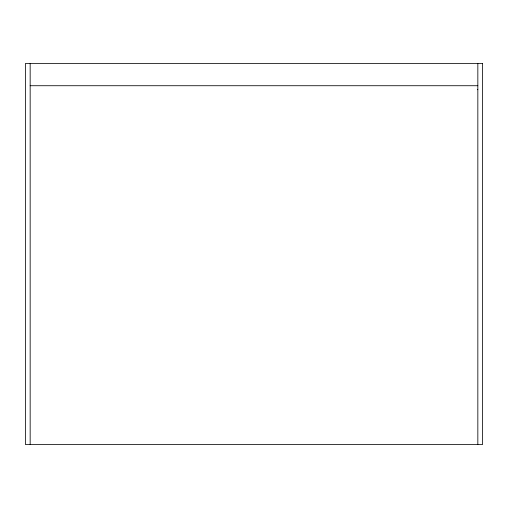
<?xml version="1.0" encoding="UTF-8"?>
<svg xmlns="http://www.w3.org/2000/svg" width="508" height="508" viewBox="0 0 508 508"><rect width="100%" height="100%" fill="white"/><g stroke="black" fill="none" stroke-linecap="round" stroke-linejoin="round"><path stroke-width="0.76" d="M30.163 85.725L477.838 85.725M477.501 89.668L477.838 89.668M477.838 63.5L477.838 444.5M30.163 63.5L30.163 444.5M482.6 63.5L25.4 63.5L25.4 444.5L482.6 444.5L482.6 63.5"/></g></svg>
